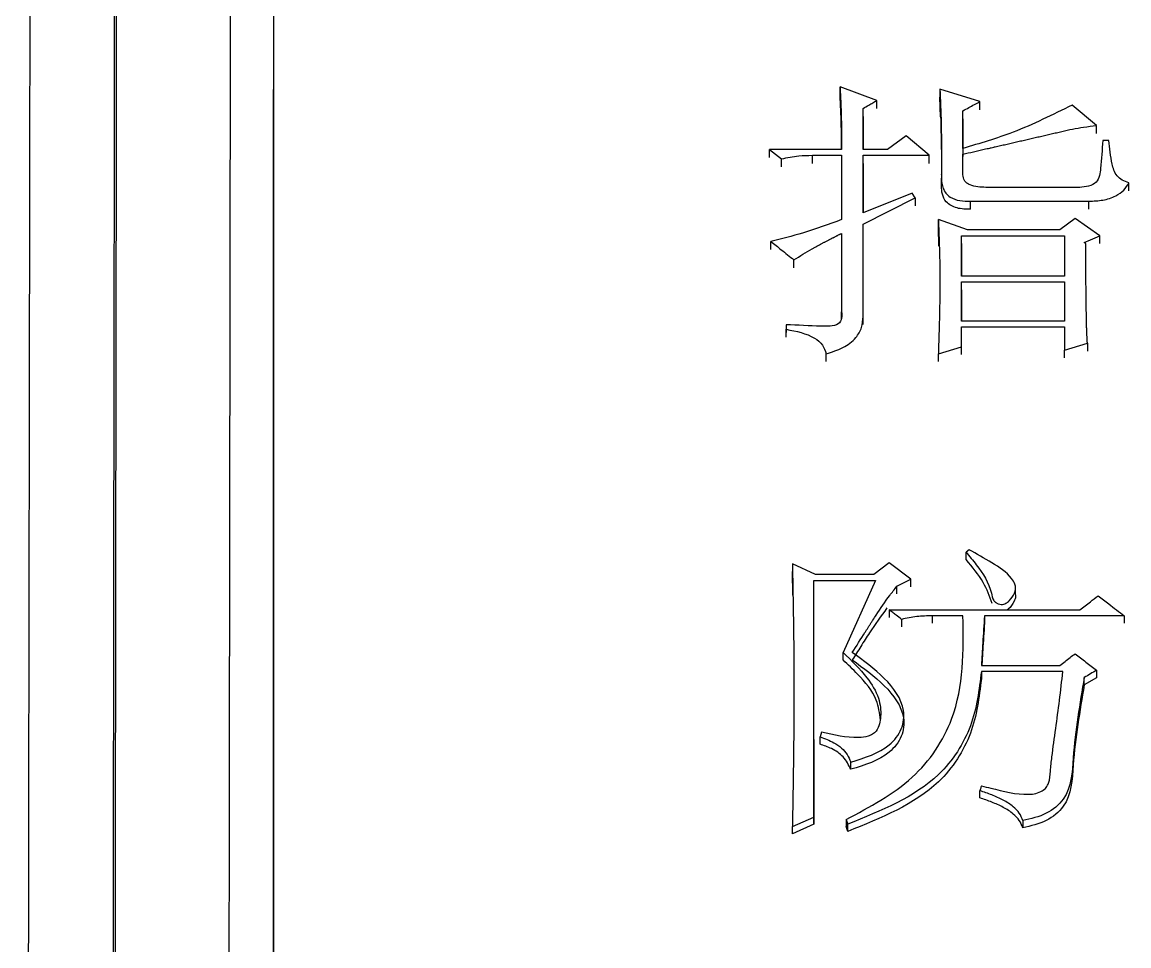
# Model space of a CAD drawing. Header units: millimetres. Extents: x 2251 to 4395, y 932 to 2449.
# Drawn here: x 2732.99 to 2740.78, y 2251.66 to 2258.17 of the extents above; entities that cross this region are included whole.
import ezdxf

# ---------------------------------------------------------------- set-up
doc = ezdxf.new("R2010")
doc.units = ezdxf.units.MM

msp = doc.modelspace()

# ---------------------------------------------------------------- linework, layer by layer
at = {"color": 7, "linetype": 'Continuous', "lineweight": 25}
for p, q in [((2734.7548, 2256.6591), (2734.7548, 2257.6903)), ((2739.0041, 2257.6135), (2738.7445, 2257.7097)), ((2738.7445, 2257.6523), (2738.7445, 2257.7097)), ((2739.7289, 2257.6054), (2739.4477, 2257.6937)), ((2739.4477, 2257.6937), (2739.4477, 2257.6365)), ((2739.4526, 2257.4989), (2739.4477, 2257.6363)), ((2738.9068, 2257.2677), (2738.9068, 2257.5573)), ((2738.9068, 2257.5003), (2738.9068, 2257.5573)), ((2739.0041, 2257.5564), (2739.0041, 2257.6135)), ((2739.7289, 2257.5484), (2739.7289, 2257.6054)), ((2740.551, 2257.4367), (2740.378, 2257.5813)), ((2738.9068, 2257.5), (2738.9068, 2257.2677)), ((2739.6099, 2257.2758), (2739.6099, 2257.5412)), ((2739.6099, 2257.4843), (2739.6099, 2257.5412)), ((2739.6099, 2257.484), (2739.6099, 2257.219)), ((2740.551, 2257.3799), (2740.551, 2257.4367)), ((2739.2097, 2257.3643), (2739.0799, 2257.2677)), ((2739.3719, 2257.2274), (2739.2097, 2257.3643)), ((2740.6376, 2257.3321), (2740.5943, 2257.3321)), ((2738.2469, 2257.2677), (2738.3335, 2257.2032)), ((2738.7553, 2257.2677), (2738.2469, 2257.2677)), ((2738.2469, 2257.2111), (2738.2469, 2257.2677)), ((2739.0799, 2257.2677), (2738.9068, 2257.2677)), ((2738.3335, 2257.1467), (2738.3335, 2257.2032)), ((2738.5498, 2257.2274), (2738.7553, 2257.2274)), ((2738.5498, 2257.1708), (2738.5498, 2257.2274)), ((2738.7553, 2257.2274), (2738.7554, 2256.775)), ((2738.9068, 2257.2274), (2739.3719, 2257.2274)), ((2738.9068, 2256.8235), (2738.9068, 2257.2274)), ((2738.9068, 2257.1708), (2738.9068, 2257.2274)), ((2738.9068, 2257.1706), (2738.9068, 2256.8235)), ((2739.3719, 2257.1708), (2739.3719, 2257.2274)), ((2739.6099, 2257.0903), (2739.6099, 2257.2355)), ((2739.6099, 2257.1789), (2739.6099, 2257.2355)), ((2739.4585, 2257.0095), (2739.4585, 2257.0661)), ((2740.7782, 2256.9775), (2740.7782, 2257.0338)), ((2739.2529, 2256.9611), (2738.9068, 2256.8235)), ((2739.2746, 2256.9287), (2739.2529, 2256.9611)), ((2740.4319, 2257.0015), (2739.7722, 2257.0015)), ((2738.9068, 2256.7426), (2739.2746, 2256.9287)), ((2739.2746, 2256.9287), (2739.2746, 2256.8725)), ((2739.664, 2256.9045), (2740.4969, 2256.9045)), ((2739.664, 2256.8481), (2739.664, 2256.9045)), ((2740.4969, 2256.8483), (2740.4969, 2256.9045)), ((2740.3996, 2256.7831), (2740.2914, 2256.702)), ((2740.5727, 2256.6615), (2740.3996, 2256.7831)), ((2738.9068, 2256.0922), (2738.9068, 2256.7426)), ((2738.9068, 2256.6866), (2738.9068, 2256.7426)), ((2739.6424, 2256.702), (2739.4368, 2256.775)), ((2739.4368, 2256.719), (2739.4368, 2256.775)), ((2739.4407, 2256.5869), (2739.4368, 2256.7188)), ((2740.2914, 2256.702), (2739.6424, 2256.702)), ((2738.2577, 2256.565), (2738.2577, 2256.621)), ((2738.7554, 2256.6777), (2738.7554, 2256.1248)), ((2739.5991, 2256.6615), (2740.3239, 2256.6615)), ((2739.5991, 2256.3773), (2739.5991, 2256.6615)), ((2739.5991, 2256.6056), (2739.5991, 2256.6615)), ((2740.3239, 2256.6615), (2740.3239, 2256.3773)), ((2740.5727, 2256.6056), (2740.5727, 2256.6615)), ((2739.5991, 2256.6055), (2739.5991, 2256.3773)), ((2740.4753, 2256.6047), (2740.4645, 2256.6128)), ((2738.42, 2256.4354), (2738.42, 2256.4911)), ((2740.3239, 2256.3773), (2739.5991, 2256.3773)), ((2739.5991, 2256.3366), (2740.3239, 2256.3366)), ((2739.5991, 2256.0595), (2739.5991, 2256.3366)), ((2739.5991, 2256.2811), (2739.5991, 2256.3366)), ((2740.3239, 2256.3366), (2740.3239, 2256.0595)), ((2739.5991, 2256.281), (2739.5991, 2256.0595)), ((2738.7554, 2256.0695), (2738.7554, 2256.1248)), ((2738.9068, 2256.037), (2738.9068, 2256.0922)), ((2738.3659, 2256.035), (2738.3659, 2256.0024)), ((2738.3659, 2255.9473), (2738.3659, 2256.0024)), ((2738.3659, 2255.9991), (2738.3659, 2255.9799)), ((2740.3239, 2256.0595), (2739.5991, 2256.0595)), ((2739.5991, 2256.0187), (2740.3239, 2256.0187)), ((2739.5991, 2255.8799), (2739.5991, 2256.0187)), ((2739.5991, 2255.9636), (2739.5991, 2256.0187)), ((2740.3239, 2256.0187), (2740.3239, 2255.8553)), ((2739.4368, 2255.8308), (2739.5991, 2255.8799)), ((2739.5991, 2255.8249), (2739.5991, 2255.8799)), ((2740.3239, 2255.8553), (2740.4861, 2255.9044)), ((2740.3239, 2255.8004), (2740.3239, 2255.8553)), ((2740.4861, 2255.9044), (2740.4861, 2255.8494)), ((2738.6472, 2255.7759), (2738.6472, 2255.8308)), ((2739.4368, 2255.7759), (2739.4368, 2255.8308)), ((2739.6533, 2254.4505), (2739.6316, 2254.4339)), ((2739.6316, 2254.3808), (2739.6316, 2254.4339)), ((2738.5715, 2254.2762), (2738.4092, 2254.3509)), ((2738.4092, 2254.3509), (2738.4092, 2254.2979)), ((2738.4116, 2254.1315), (2738.4092, 2254.2979)), ((2739.0907, 2254.3592), (2738.9825, 2254.2762)), ((2739.2422, 2254.243), (2739.0907, 2254.3592)), ((2738.5607, 2254.2346), (2738.9934, 2254.2346)), ((2738.5607, 2252.5682), (2738.5607, 2254.2346)), ((2738.5607, 2254.1818), (2738.5607, 2254.2346)), ((2738.9825, 2254.2762), (2738.5715, 2254.2762)), ((2738.9934, 2254.2346), (2738.7662, 2253.7265)), ((2739.1448, 2254.1931), (2739.2422, 2254.243)), ((2739.2422, 2254.1901), (2739.2422, 2254.243)), ((2739.1448, 2254.1403), (2739.1448, 2254.1931)), ((2739.9793, 2254.1842), (2739.9793, 2254.1935)), ((2739.9793, 2254.1404), (2739.9793, 2254.1716)), ((2739.0907, 2254.0267), (2740.4321, 2254.0267)), ((2739.0907, 2254.0267), (2739.0907, 2253.9741)), ((2739.6099, 2253.9851), (2739.3936, 2253.9851)), ((2739.3936, 2253.9851), (2739.3936, 2253.9325)), ((2740.7458, 2253.9851), (2739.7614, 2253.9851)), ((2739.7614, 2253.9851), (2739.7614, 2253.9325)), ((2740.7458, 2253.9851), (2740.7458, 2253.9325)), ((2739.1773, 2253.9601), (2739.1773, 2253.9076)), ((2738.7662, 2253.6743), (2738.7662, 2253.7265)), ((2740.313, 2253.5929), (2739.7397, 2253.5929)), ((2739.7397, 2253.5929), (2739.7397, 2253.5408)), ((2739.7398, 2253.6347), (2740.2914, 2253.6347)), ((2740.5511, 2253.6012), (2740.5511, 2253.5492)), ((2740.4645, 2253.4991), (2740.4645, 2253.5511)), ((2740.5511, 2253.5492), (2740.4645, 2253.4991)), ((2739.1936, 2253.2296), (2739.1936, 2253.2813)), ((2738.5607, 2253.114), (2738.5607, 2252.5174)), ((2738.6148, 2253.1657), (2738.6039, 2253.1321)), ((2738.6039, 2253.0806), (2738.6039, 2253.1321)), ((2738.8203, 2252.9044), (2738.8203, 2252.9557)), ((2739.7289, 2252.7027), (2739.7289, 2252.7537)), ((2738.4092, 2252.5007), (2738.5607, 2252.5682)), ((2738.5607, 2252.5174), (2738.5607, 2252.5682)), ((2738.5607, 2252.5174), (2738.4092, 2252.45)), ((2738.4092, 2252.45), (2738.4092, 2252.5007)), ((2738.7878, 2252.5513), (2738.7987, 2252.5175)), ((2738.7987, 2252.4669), (2738.7878, 2252.5006)), ((2738.7987, 2252.4669), (2738.7987, 2252.5175)), ((2740.0318, 2252.5429), (2740.0318, 2252.4922))]:
    msp.add_line(p, q, dxfattribs=at)
at = {"color": 7, "linetype": 'Continuous', "lineweight": 25, "flags": 128}
for points in [[(2740.4645, 2256.6128), (2740.5084, 2256.6326), (2740.5405, 2256.6471), (2740.5727, 2256.6615)], [(2738.7878, 2252.5513), (2738.7878, 2252.5307), (2738.7878, 2252.5156), (2738.7878, 2252.5006)]]:
    msp.add_lwpolyline(points, dxfattribs=at)
at = {"color": 7, "linetype": 'Continuous', "lineweight": 25}
for points, knots in [([(2734.7543, 2289.4406), (2734.7543, 2289.3366), (2734.7544, 2288.8158), (2734.7544, 2287.4489), (2734.7545, 2285.289), (2734.7546, 2282.6706), (2734.7546, 2280.2081), (2734.7546, 2276.7002), (2734.7547, 2273.5573), (2734.7547, 2269.2422), (2734.7547, 2264.5551), (2734.7548, 2259.4229), (2734.7548, 2253.9994), (2734.7549, 2249.4407), (2734.7549, 2243.5182), (2734.755, 2238.6124), (2734.7551, 2231.9335), (2734.7552, 2227.6407), (2734.7552, 2224.6396)], [0, 0, 0, 0, 0.020124, 0.100733, 0.181328, 0.221587, 0.302184, 0.342442, 0.423039, 0.463298, 0.543894, 0.624491, 0.664749, 0.745346, 0.785604, 0.8662, 0.906458, 1, 1, 1, 1]), ([(2733.0857, 2288.4926), (2733.0858, 2288.5209), (2733.0861, 2288.6093), (2733.0848, 2287.623), (2733.0818, 2285.6101), (2733.0772, 2282.5474), (2733.072, 2279.1591), (2733.0669, 2275.8218), (2733.0622, 2272.7521), (2733.0567, 2269.1087), (2733.0501, 2264.838), (2733.0429, 2260.1922), (2733.0352, 2255.2454), (2733.027, 2250.0751), (2733.018, 2244.3908), (2733.0081, 2238.1937), (2732.9974, 2231.5099), (2732.9899, 2226.8192), (2732.986, 2224.4251)], [0, 0, 0, 0, 0.039342, 0.122943, 0.206183, 0.289063, 0.371582, 0.416612, 0.465601, 0.518547, 0.575452, 0.636313, 0.690059, 0.746552, 0.805793, 0.867782, 0.932518, 1, 1, 1, 1]), ([(2733.591, 2224.2896), (2733.5956, 2227.5888), (2733.6047, 2234.1873), (2733.6176, 2243.6174), (2733.6296, 2252.498), (2733.6406, 2260.6557), (2733.6503, 2267.956), (2733.6586, 2274.2738), (2733.6653, 2279.4959), (2733.6704, 2283.5524), (2733.6736, 2286.3004), (2733.675, 2287.7465), (2733.6747, 2287.7232), (2733.6745, 2287.7145)], [0, 0, 0, 0, 0.094309, 0.188619, 0.282928, 0.377238, 0.471547, 0.565857, 0.660166, 0.754475, 0.848785, 0.943094, 1, 1, 1, 1]), ([(2733.605, 2224.2409), (2733.6083, 2226.6265), (2733.6148, 2231.3332), (2733.624, 2238.0824), (2733.6327, 2244.425), (2733.6407, 2250.3201), (2733.648, 2255.7507), (2733.6557, 2261.4837), (2733.6634, 2267.2524), (2733.6706, 2272.7327), (2733.6764, 2277.1997), (2733.6809, 2280.7229), (2733.6842, 2283.3849), (2733.6864, 2285.2878), (2733.6877, 2286.5065), (2733.6883, 2287.2235), (2733.6881, 2287.2544), (2733.688, 2287.2691)], [0, 0, 0, 0, 0.06854, 0.13522, 0.200041, 0.263001, 0.324101, 0.38334, 0.468684, 0.549845, 0.626823, 0.699617, 0.768227, 0.832652, 0.892892, 0.948946, 1, 1, 1, 1]), ([(2734.4861, 2286.5153), (2734.4862, 2286.5273), (2734.4865, 2286.6396), (2734.4863, 2286.2869), (2734.4858, 2285.717), (2734.4852, 2285.1703), (2734.4845, 2284.4961), (2734.4835, 2283.688), (2734.4824, 2282.7481), (2734.4811, 2281.6765), (2734.479, 2279.967), (2734.4757, 2277.2808), (2734.4705, 2273.131), (2734.4638, 2267.9147), (2734.4564, 2262.3078), (2734.4488, 2256.6306), (2734.4414, 2251.1635), (2734.4332, 2245.1506), (2734.4242, 2238.603), (2734.4144, 2231.5602), (2734.4076, 2226.6178), (2734.4041, 2224.1038)], [0, 0, 0, 0, 0.008365, 0.077995, 0.107986, 0.138061, 0.168221, 0.198465, 0.228793, 0.259205, 0.289702, 0.358895, 0.433683, 0.514064, 0.600037, 0.66048, 0.723411, 0.788828, 0.856732, 0.927123, 1, 1, 1, 1]), ([(2738.7445, 2257.7097), (2738.7446, 2257.7073), (2738.7449, 2257.7025), (2738.7453, 2257.6952), (2738.7456, 2257.688), (2738.746, 2257.6808), (2738.7464, 2257.6735), (2738.7467, 2257.6663), (2738.7471, 2257.6591), (2738.7474, 2257.6518), (2738.7478, 2257.6446), (2738.7481, 2257.6374), (2738.7485, 2257.6301), (2738.7488, 2257.6229), (2738.7491, 2257.6156), (2738.7494, 2257.6084), (2738.7498, 2257.6012), (2738.7501, 2257.5939), (2738.7504, 2257.5867), (2738.7506, 2257.5794), (2738.7509, 2257.5722), (2738.7512, 2257.5661), (2738.7514, 2257.5601), (2738.7516, 2257.5541), (2738.7518, 2257.5468), (2738.7521, 2257.5396), (2738.7523, 2257.5323), (2738.7525, 2257.5251), (2738.7527, 2257.5178), (2738.7529, 2257.5106), (2738.7531, 2257.5033), (2738.7532, 2257.4973), (2738.7534, 2257.4912), (2738.7535, 2257.4852), (2738.7536, 2257.4779), (2738.7538, 2257.4707), (2738.7539, 2257.4634), (2738.754, 2257.4562), (2738.7541, 2257.4489), (2738.7543, 2257.4416), (2738.7544, 2257.4344), (2738.7544, 2257.4271), (2738.7545, 2257.4211), (2738.7546, 2257.415), (2738.7547, 2257.409), (2738.7547, 2257.4017), (2738.7548, 2257.3944), (2738.7549, 2257.3872), (2738.7549, 2257.3799), (2738.755, 2257.3726), (2738.755, 2257.3654), (2738.755, 2257.3581), (2738.7551, 2257.3521), (2738.7551, 2257.346), (2738.7551, 2257.34), (2738.7552, 2257.3327), (2738.7552, 2257.3254), (2738.7552, 2257.3181), (2738.7552, 2257.3109), (2738.7553, 2257.3036), (2738.7553, 2257.2963), (2738.7553, 2257.2891), (2738.7553, 2257.283), (2738.7553, 2257.2759), (2738.7553, 2257.2712), (2738.7553, 2257.2677)], [0, 0, 0, 0, 0.01641, 0.03282, 0.04923, 0.06564, 0.08205, 0.098461, 0.114871, 0.131281, 0.147691, 0.164101, 0.180511, 0.196921, 0.213331, 0.229741, 0.246151, 0.262561, 0.278972, 0.295382, 0.311792, 0.328202, 0.336407, 0.352817, 0.369227, 0.385637, 0.402047, 0.418457, 0.434867, 0.451278, 0.467688, 0.484098, 0.492303, 0.508713, 0.525123, 0.541533, 0.557943, 0.574353, 0.590763, 0.607173, 0.623583, 0.639994, 0.656404, 0.664609, 0.681019, 0.697429, 0.713839, 0.730249, 0.746659, 0.763069, 0.779479, 0.795889, 0.8123, 0.820505, 0.836915, 0.853325, 0.869735, 0.886145, 0.902555, 0.918965, 0.935375, 0.951785, 0.968195, 0.9764, 1, 1, 1, 1]), ([(2738.7551, 2257.2677), (2738.7551, 2257.2875), (2738.755, 2257.3461), (2738.7531, 2257.4745), (2738.7479, 2257.5827), (2738.7445, 2257.6523)], [0, 0, 0, 0, 0.154244, 0.455917, 1, 1, 1, 1]), ([(2739.4477, 2257.6937), (2739.4479, 2257.6875), (2739.4483, 2257.6782), (2739.4489, 2257.6658), (2739.4493, 2257.6565), (2739.4497, 2257.6472), (2739.4501, 2257.638), (2739.4505, 2257.6287), (2739.451, 2257.6163), (2739.4516, 2257.6008), (2739.4524, 2257.5822), (2739.4531, 2257.5636), (2739.4545, 2257.5264), (2739.4557, 2257.4892), (2739.4566, 2257.4519), (2739.457, 2257.4333), (2739.4573, 2257.4147), (2739.4577, 2257.396), (2739.4579, 2257.3774), (2739.4583, 2257.3525), (2739.4585, 2257.3277), (2739.4587, 2257.3028), (2739.4588, 2257.2841), (2739.4588, 2257.2655), (2739.4589, 2257.2468), (2739.4589, 2257.2312), (2739.4589, 2257.2188), (2739.4589, 2257.2094), (2739.4589, 2257.2001), (2739.4589, 2257.1908), (2739.4589, 2257.1814), (2739.4589, 2257.1721), (2739.4588, 2257.1627), (2739.4588, 2257.1534), (2739.4588, 2257.1409), (2739.4587, 2257.1285), (2739.4587, 2257.116), (2739.4586, 2257.1067), (2739.4586, 2257.0989), (2739.4586, 2257.0926), (2739.4586, 2257.088), (2739.4585, 2257.0833), (2739.4585, 2257.0786), (2739.4585, 2257.0729), (2739.4585, 2257.0687), (2739.4585, 2257.0661)], [0, 0, 0, 0, 0.0297, 0.04455, 0.0594, 0.07425, 0.0891, 0.10395, 0.1188, 0.1485, 0.1782, 0.2079, 0.237599, 0.3564, 0.3861, 0.4158, 0.4455, 0.4752, 0.5049, 0.5346, 0.594, 0.6237, 0.6534, 0.6831, 0.7128, 0.742499, 0.757349, 0.772199, 0.787049, 0.801899, 0.816749, 0.831599, 0.846449, 0.861299, 0.876149, 0.905849, 0.920699, 0.935549, 0.950399, 0.957824, 0.965249, 0.972674, 0.980099, 0.987524, 1, 1, 1, 1]), ([(2738.9068, 2257.5573), (2738.9204, 2257.5651), (2738.9435, 2257.5784), (2738.9759, 2257.5972), (2738.9947, 2257.608), (2739.0041, 2257.6135)], [0, 0, 0, 0, 0.419954, 0.709976, 1, 1, 1, 1]), ([(2739.6099, 2257.5412), (2739.6238, 2257.5487), (2739.6506, 2257.5632), (2739.6903, 2257.5846), (2739.716, 2257.5985), (2739.7289, 2257.6054)], [0, 0, 0, 0, 0.350984, 0.675491, 1, 1, 1, 1]), ([(2740.378, 2257.5813), (2740.2421, 2257.5132), (2739.998, 2257.3909), (2739.7291, 2257.3112), (2739.6099, 2257.2758)], [0, 0, 0, 0, 0.5565668, 1, 1, 1, 1]), ([(2739.4531, 2257.4992), (2739.4531, 2257.4954), (2739.4536, 2257.4644), (2739.4581, 2257.2971), (2739.4584, 2257.1777), (2739.4585, 2257.116), (2739.4585, 2257.0938), (2739.4585, 2257.0899), (2739.4585, 2257.0909), (2739.4585, 2257.0913)], [0, 0, 0, 0, 0.068293, 0.542837, 0.809759, 0.931747, 0.959329, 0.986395, 1, 1, 1, 1]), ([(2739.6099, 2257.2355), (2739.6601, 2257.247), (2739.7166, 2257.2599), (2739.7794, 2257.2743), (2739.7951, 2257.2779), (2739.8108, 2257.2815), (2739.8233, 2257.2844), (2739.839, 2257.288), (2739.861, 2257.293), (2739.8924, 2257.3002), (2739.9238, 2257.3074), (2739.9552, 2257.3146), (2739.9803, 2257.3204), (2740.0116, 2257.3276), (2740.0368, 2257.3334), (2740.0807, 2257.3434), (2740.1183, 2257.3521), (2740.1623, 2257.3622), (2740.1874, 2257.368), (2740.2187, 2257.3752), (2740.2438, 2257.381), (2740.2752, 2257.3882), (2740.3442, 2257.4042), (2740.4374, 2257.425), (2740.5201, 2257.4335), (2740.551, 2257.4367)], [0, 0, 0, 0, 0.1607092, 0.1807979, 0.2008865, 0.2109308, 0.2310195, 0.2410638, 0.2611525, 0.3013298, 0.3415071, 0.3615958, 0.4017731, 0.4218617, 0.462039, 0.4821277, 0.5624823, 0.582571, 0.6227483, 0.6428369, 0.6830142, 0.7031029, 0.7432802, 0.9040946, 1, 1, 1, 1]), ([(2740.5943, 2257.3321), (2740.59, 2257.2663), (2740.5846, 2257.1834), (2740.573, 2257.085), (2740.5537, 2257.0332), (2740.4942, 2257.0076), (2740.4529, 2257.0035), (2740.4319, 2257.0015)], [0, 0, 0, 0, 0.489877, 0.617073, 0.743751, 0.869803, 1, 1, 1, 1]), ([(2740.7782, 2257.0338), (2740.7619, 2257.0395), (2740.7298, 2257.0508), (2740.679, 2257.0933), (2740.6516, 2257.1933), (2740.6431, 2257.2771), (2740.6376, 2257.3321)], [0, 0, 0, 0, 0.1278182, 0.252018, 0.5084072, 1, 1, 1, 1]), ([(2738.3335, 2257.2032), (2738.3732, 2257.2112), (2738.4444, 2257.2256), (2738.5175, 2257.2268), (2738.5498, 2257.2274)], [0, 0, 0, 0, 0.558835, 1, 1, 1, 1]), ([(2739.7722, 2257.0015), (2739.7331, 2257.0028), (2739.6841, 2257.0045), (2739.6366, 2257.0311), (2739.6141, 2257.0547), (2739.6116, 2257.0764), (2739.6099, 2257.0903)], [0, 0, 0, 0, 0.51629, 0.647429, 0.774862, 1, 1, 1, 1]), ([(2739.4585, 2257.0661), (2739.4599, 2257.0418), (2739.4629, 2256.9929), (2739.511, 2256.9301), (2739.5885, 2256.9048), (2739.6386, 2256.9046), (2739.664, 2256.9045)], [0, 0, 0, 0, 0.26803, 0.540931, 0.767912, 1, 1, 1, 1]), ([(2739.664, 2256.8481), (2739.6314, 2256.8482), (2739.5678, 2256.8485), (2739.4906, 2256.8915), (2739.4617, 2256.9525), (2739.4596, 2256.9906), (2739.4585, 2257.0095)], [0, 0, 0, 0, 0.294945, 0.576546, 0.789412, 1, 1, 1, 1]), ([(2740.4969, 2256.9045), (2740.53, 2256.9057), (2740.5956, 2256.9082), (2740.682, 2256.9349), (2740.7452, 2256.9797), (2740.7673, 2257.016), (2740.7782, 2257.0338)], [0, 0, 0, 0, 0.288794, 0.57293, 0.789593, 1, 1, 1, 1]), ([(2734.7552, 2225.5593), (2734.7552, 2225.8661), (2734.7552, 2228.765), (2734.7551, 2234.1909), (2734.755, 2240.4085), (2734.7549, 2246.4436), (2734.7549, 2251.0736), (2734.7548, 2254.8845), (2734.7548, 2256.3278), (2734.7548, 2256.7247)], [0, 0, 0, 0, 0.027476, 0.259697, 0.491874, 0.607849, 0.840033, 0.956008, 1, 1, 1, 1]), ([(2738.7554, 2256.7749), (2738.6648, 2256.7415), (2738.5027, 2256.6816), (2738.3327, 2256.6395), (2738.2578, 2256.621)], [0, 0, 0, 0, 0.558886, 1, 1, 1, 1]), ([(2739.4368, 2256.775), (2739.4371, 2256.7687), (2739.4375, 2256.7593), (2739.438, 2256.7468), (2739.4383, 2256.7374), (2739.4387, 2256.728), (2739.4391, 2256.7186), (2739.4394, 2256.7092), (2739.4398, 2256.6997), (2739.4401, 2256.6903), (2739.4405, 2256.6809), (2739.4408, 2256.6715), (2739.4412, 2256.6621), (2739.4415, 2256.6527), (2739.4419, 2256.6433), (2739.4422, 2256.6339), (2739.4425, 2256.6245), (2739.4428, 2256.6151), (2739.4432, 2256.6025), (2739.4437, 2256.5868), (2739.4443, 2256.568), (2739.4448, 2256.5491), (2739.4453, 2256.5303), (2739.4458, 2256.5114), (2739.4462, 2256.4926), (2739.4466, 2256.4737), (2739.4472, 2256.436), (2739.4476, 2256.3982), (2739.4477, 2256.3604), (2739.4477, 2256.3416), (2739.4477, 2256.3164), (2739.4475, 2256.2849), (2739.4472, 2256.247), (2739.4467, 2256.2092), (2739.4461, 2256.1714), (2739.4455, 2256.1398), (2739.4449, 2256.1083), (2739.4442, 2256.083), (2739.4436, 2256.0578), (2739.4431, 2256.0388), (2739.4426, 2256.0199), (2739.4421, 2256.0041), (2739.4418, 2255.9915), (2739.4415, 2255.982), (2739.4412, 2255.9725), (2739.441, 2255.963), (2739.4407, 2255.9535), (2739.4404, 2255.9441), (2739.4401, 2255.9346), (2739.4398, 2255.9251), (2739.4395, 2255.9156), (2739.4392, 2255.9061), (2739.4389, 2255.8966), (2739.4387, 2255.8887), (2739.4385, 2255.8824), (2739.4383, 2255.8777), (2739.4382, 2255.8729), (2739.438, 2255.8682), (2739.4379, 2255.8634), (2739.4377, 2255.8587), (2739.4376, 2255.8539), (2739.4374, 2255.8492), (2739.4373, 2255.8444), (2739.4371, 2255.8383), (2739.4369, 2255.8338), (2739.4368, 2255.8308)], [0, 0, 0, 0, 0.020012, 0.030018, 0.040024, 0.050031, 0.060037, 0.070043, 0.080049, 0.090055, 0.100061, 0.110067, 0.120073, 0.130079, 0.140086, 0.150092, 0.160098, 0.170104, 0.18011, 0.200122, 0.220134, 0.240147, 0.260159, 0.280171, 0.300183, 0.320196, 0.340208, 0.420258, 0.44027, 0.460282, 0.480294, 0.520319, 0.560343, 0.600368, 0.640392, 0.680417, 0.700429, 0.740454, 0.760466, 0.780478, 0.80049, 0.820502, 0.830509, 0.840515, 0.850521, 0.860527, 0.870533, 0.880539, 0.890545, 0.900551, 0.910557, 0.920564, 0.93057, 0.940576, 0.945579, 0.950582, 0.955585, 0.960588, 0.965591, 0.970594, 0.975597, 0.9806, 0.985603, 0.990606, 1, 1, 1, 1]), ([(2738.2578, 2256.621), (2738.282, 2256.6016), (2738.3211, 2256.5703), (2738.3752, 2256.5269), (2738.4051, 2256.503), (2738.42, 2256.4911)], [0, 0, 0, 0, 0.447792, 0.723896, 1, 1, 1, 1]), ([(2738.42, 2256.4911), (2738.4622, 2256.5183), (2738.5069, 2256.5472), (2738.5571, 2256.5745), (2738.5682, 2256.5806), (2738.5794, 2256.5866), (2738.5906, 2256.5926), (2738.6018, 2256.5985), (2738.613, 2256.6045), (2738.6242, 2256.6104), (2738.6327, 2256.6148), (2738.6439, 2256.6207), (2738.6552, 2256.6265), (2738.6651, 2256.6316), (2738.6721, 2256.6352), (2738.6778, 2256.6381), (2738.6834, 2256.6411), (2738.6891, 2256.644), (2738.6948, 2256.6469), (2738.7004, 2256.6497), (2738.7047, 2256.6519), (2738.7103, 2256.6548), (2738.716, 2256.6577), (2738.7217, 2256.6606), (2738.7259, 2256.6628), (2738.7316, 2256.6656), (2738.7373, 2256.6685), (2738.7429, 2256.6714), (2738.7485, 2256.6742), (2738.7526, 2256.6763), (2738.7554, 2256.6777)], [0, 0, 0, 0, 0.396041, 0.420732, 0.445423, 0.494806, 0.519497, 0.544188, 0.59357, 0.618261, 0.642952, 0.667643, 0.717025, 0.741716, 0.754061, 0.778752, 0.791098, 0.803443, 0.828134, 0.84048, 0.852825, 0.865171, 0.889862, 0.902207, 0.914553, 0.926898, 0.951589, 0.963935, 0.97628, 1, 1, 1, 1]), ([(2740.4861, 2255.9044), (2740.486, 2255.9072), (2740.4856, 2255.9129), (2740.4851, 2255.9215), (2740.4845, 2255.9329), (2740.4839, 2255.9443), (2740.4833, 2255.9557), (2740.4829, 2255.9643), (2740.4823, 2255.9757), (2740.4819, 2255.9871), (2740.4812, 2256.0071), (2740.4803, 2256.0442), (2740.4786, 2256.1241), (2740.477, 2256.2153), (2740.4765, 2256.295), (2740.4762, 2256.3348), (2740.4761, 2256.3576), (2740.476, 2256.3746), (2740.4759, 2256.3888), (2740.4758, 2256.4031), (2740.4758, 2256.4144), (2740.4757, 2256.4258), (2740.4757, 2256.4372), (2740.4757, 2256.4485), (2740.4756, 2256.4599), (2740.4756, 2256.4684), (2740.4756, 2256.4798), (2740.4755, 2256.4911), (2740.4755, 2256.5025), (2740.4755, 2256.5139), (2740.4754, 2256.5252), (2740.4754, 2256.5366), (2740.4754, 2256.5451), (2740.4754, 2256.5522), (2740.4754, 2256.5593), (2740.4754, 2256.565), (2740.4754, 2256.5706), (2740.4754, 2256.5749), (2740.4753, 2256.5806), (2740.4753, 2256.5862), (2740.4753, 2256.5919), (2740.4753, 2256.5976), (2740.4753, 2256.6019), (2740.4753, 2256.6047)], [0, 0, 0, 0, 0.012194, 0.024389, 0.036583, 0.060972, 0.073167, 0.085361, 0.097556, 0.121945, 0.134139, 0.182918, 0.280473, 0.475585, 0.573141, 0.621919, 0.646308, 0.670697, 0.695086, 0.70728, 0.731669, 0.743863, 0.756058, 0.780447, 0.792641, 0.804836, 0.81703, 0.841419, 0.853613, 0.865808, 0.890197, 0.902391, 0.914586, 0.92678, 0.932877, 0.945072, 0.951169, 0.957266, 0.963363, 0.975558, 0.981655, 0.987752, 1, 1, 1, 1]), ([(2738.7555, 2256.1248), (2738.7571, 2256.1102), (2738.7604, 2256.0807), (2738.736, 2256.033), (2738.672, 2256.0228), (2738.5512, 2256.0257), (2738.4478, 2256.0309), (2738.3659, 2256.035)], [0, 0, 0, 0, 0.111377, 0.22453, 0.350906, 0.486016, 1, 1, 1, 1]), ([(2738.6472, 2255.8308), (2738.6877, 2255.8429), (2738.7673, 2255.8668), (2738.8557, 2255.9337), (2738.9013, 2256.0139), (2738.905, 2256.0662), (2738.9068, 2256.0922)], [0, 0, 0, 0, 0.291847, 0.573788, 0.788346, 1, 1, 1, 1]), ([(2738.3659, 2256.0024), (2738.4363, 2255.9886), (2738.5333, 2255.9695), (2738.6266, 2255.8953), (2738.6404, 2255.852), (2738.6472, 2255.8308)], [0, 0, 0, 0, 0.573358, 0.790473, 1, 1, 1, 1]), ([(2739.6316, 2254.4339), (2739.6562, 2254.4045), (2739.7304, 2254.316), (2739.8035, 2254.2019), (2739.8179, 2254.1024), (2739.8401, 2254.0777), (2739.8587, 2254.068), (2739.8787, 2254.064), (2739.8977, 2254.0659), (2739.9174, 2254.0745), (2739.9452, 2254.1), (2739.9704, 2254.1347), (2739.9834, 2254.1764), (2739.9761, 2254.2132), (2739.9319, 2254.284), (2739.8121, 2254.3601), (2739.7067, 2254.4201), (2739.6533, 2254.4505)], [0, 0, 0, 0, 0.109651, 0.330682, 0.3864, 0.404634, 0.422868, 0.441529, 0.456387, 0.471247, 0.497612, 0.560433, 0.593185, 0.625961, 0.670922, 0.833212, 1, 1, 1, 1]), ([(2739.815, 2254.0726), (2739.7971, 2254.1225), (2739.7571, 2254.2341), (2739.6763, 2254.3285), (2739.6316, 2254.3807)], [0, 0, 0, 0, 0.446588, 1, 1, 1, 1]), ([(2738.4092, 2254.3509), (2738.4095, 2254.3352), (2738.41, 2254.3116), (2738.4106, 2254.2802), (2738.411, 2254.2566), (2738.4115, 2254.233), (2738.4119, 2254.2094), (2738.4123, 2254.1858), (2738.4128, 2254.1621), (2738.4132, 2254.1385), (2738.4138, 2254.107), (2738.4143, 2254.0755), (2738.4148, 2254.044), (2738.4152, 2254.0203), (2738.4157, 2253.9888), (2738.4162, 2253.9573), (2738.4167, 2253.9257), (2738.417, 2253.902), (2738.4173, 2253.8783), (2738.4178, 2253.8468), (2738.4181, 2253.8152), (2738.4185, 2253.7836), (2738.4187, 2253.7599), (2738.419, 2253.7362), (2738.4192, 2253.7045), (2738.4195, 2253.6729), (2738.4197, 2253.6413), (2738.4198, 2253.6215), (2738.4199, 2253.6056), (2738.42, 2253.5938), (2738.42, 2253.5819), (2738.4201, 2253.5661), (2738.4201, 2253.5502), (2738.4202, 2253.5344), (2738.4202, 2253.5225), (2738.4202, 2253.5106), (2738.4202, 2253.4987), (2738.4202, 2253.4869), (2738.4202, 2253.477), (2738.4202, 2253.469), (2738.4202, 2253.4631), (2738.4202, 2253.4552), (2738.4202, 2253.4472), (2738.4202, 2253.4393), (2738.4202, 2253.4314), (2738.4202, 2253.4215), (2738.4202, 2253.4096), (2738.4201, 2253.3937), (2738.4201, 2253.3779), (2738.42, 2253.362), (2738.42, 2253.3501), (2738.4199, 2253.3342), (2738.4198, 2253.3144), (2738.4197, 2253.2906), (2738.4195, 2253.2668), (2738.4194, 2253.243), (2738.4191, 2253.2112), (2738.4189, 2253.1794), (2738.4186, 2253.1476), (2738.4184, 2253.1238), (2738.4181, 2253.0999), (2738.4178, 2253.0681), (2738.4174, 2253.0363), (2738.417, 2253.0045), (2738.4167, 2252.9806), (2738.4164, 2252.9567), (2738.416, 2252.9249), (2738.4155, 2252.893), (2738.4151, 2252.8611), (2738.4147, 2252.8372), (2738.4142, 2252.8053), (2738.4137, 2252.7735), (2738.4132, 2252.7415), (2738.4128, 2252.7176), (2738.4125, 2252.6937), (2738.4119, 2252.6618), (2738.4114, 2252.6298), (2738.4109, 2252.5979), (2738.4105, 2252.5739), (2738.4099, 2252.5415), (2738.4095, 2252.5171), (2738.4092, 2252.5007)], [0, 0, 0, 0, 0.025705, 0.038557, 0.05141, 0.064262, 0.077115, 0.089967, 0.102819, 0.115672, 0.128524, 0.154229, 0.167082, 0.179934, 0.192786, 0.218491, 0.231344, 0.244196, 0.257049, 0.269901, 0.295606, 0.308458, 0.321311, 0.334163, 0.347016, 0.37272, 0.385573, 0.398425, 0.404851, 0.411278, 0.417704, 0.42413, 0.436983, 0.443409, 0.449835, 0.456261, 0.462687, 0.469114, 0.47554, 0.478753, 0.481966, 0.485179, 0.491605, 0.494818, 0.498032, 0.504458, 0.510884, 0.51731, 0.530163, 0.536589, 0.543015, 0.549441, 0.562294, 0.575146, 0.587999, 0.600851, 0.613703, 0.639408, 0.652261, 0.665113, 0.677966, 0.690818, 0.716523, 0.729375, 0.742228, 0.75508, 0.767933, 0.793637, 0.80649, 0.819342, 0.832195, 0.857899, 0.870752, 0.883604, 0.896457, 0.909309, 0.935014, 0.947866, 0.960719, 0.973571, 1, 1, 1, 1]), ([(2738.8311, 2253.7265), (2738.8607, 2253.7736), (2738.894, 2253.8266), (2738.9313, 2253.8853), (2738.9406, 2253.9), (2738.95, 2253.9146), (2738.9593, 2253.9292), (2738.9687, 2253.9439), (2738.9819, 2253.9643), (2739.0214, 2254.0257), (2739.0762, 2254.1058), (2739.1279, 2254.1716), (2739.1448, 2254.1931)], [0, 0, 0, 0, 0.297523, 0.334713, 0.371903, 0.390498, 0.427689, 0.464879, 0.483474, 0.557855, 0.855503, 1, 1, 1, 1]), ([(2739.9771, 2254.1401), (2739.9788, 2254.1336), (2739.9834, 2254.1156), (2739.9658, 2254.0774), (2739.9458, 2254.0445), (2739.9236, 2254.0287), (2739.9208, 2254.0267)], [0, 0, 0, 0, 0.152794, 0.423866, 0.927502, 1, 1, 1, 1]), ([(2740.4321, 2254.0267), (2740.4445, 2254.0363), (2740.4695, 2254.0555), (2740.5128, 2254.0888), (2740.5436, 2254.1125), (2740.5619, 2254.1266)], [0, 0, 0, 0, 0.288432, 0.576865, 1, 1, 1, 1]), ([(2740.5619, 2254.1266), (2740.5868, 2254.1074), (2740.63, 2254.0742), (2740.6913, 2254.027), (2740.7276, 2253.999), (2740.7458, 2253.9851)], [0, 0, 0, 0, 0.407194, 0.703597, 1, 1, 1, 1]), ([(2738.7878, 2252.5513), (2738.954, 2252.6394), (2739.279, 2252.8118), (2739.6205, 2253.3311), (2739.6139, 2253.7379), (2739.6099, 2253.9851)], [0, 0, 0, 0, 0.291092, 0.569283, 1, 1, 1, 1]), ([(2739.0749, 2254.0405), (2739.0329, 2253.9825), (2738.9687, 2253.8938), (2738.8913, 2253.7698), (2738.8512, 2253.7061), (2738.8311, 2253.6743)], [0, 0, 0, 0, 0.485895, 0.742945, 1, 1, 1, 1]), ([(2739.1773, 2253.9601), (2739.1648, 2253.9697), (2739.1441, 2253.9856), (2739.1153, 2254.0078), (2739.0989, 2254.0204), (2739.0907, 2254.0267)], [0, 0, 0, 0, 0.432643, 0.716321, 1, 1, 1, 1]), ([(2739.3936, 2253.9851), (2739.3573, 2253.9843), (2739.2841, 2253.9828), (2739.2131, 2253.9677), (2739.1773, 2253.9601)], [0, 0, 0, 0, 0.495714, 1, 1, 1, 1]), ([(2739.7614, 2253.9851), (2739.7575, 2253.9217), (2739.7519, 2253.8317), (2739.7447, 2253.7148), (2739.7414, 2253.6614), (2739.7398, 2253.6347)], [0, 0, 0, 0, 0.542952, 0.771476, 1, 1, 1, 1]), ([(2739.7614, 2253.9325), (2739.7575, 2253.8692), (2739.7513, 2253.77), (2739.7452, 2253.6706), (2739.743, 2253.6347)], [0, 0, 0, 0, 0.638679, 1, 1, 1, 1]), ([(2738.7662, 2253.7265), (2738.8254, 2253.6693), (2738.9257, 2253.5724), (2739.0221, 2253.4171), (2739.0354, 2253.3011), (2739.0246, 2253.2231), (2739.0066, 2253.1786), (2738.9751, 2253.1499), (2738.9326, 2253.1327), (2738.8093, 2253.1192), (2738.7011, 2253.145), (2738.6148, 2253.1657)], [0, 0, 0, 0, 0.236471, 0.400892, 0.534168, 0.588802, 0.643894, 0.675813, 0.707612, 0.766357, 1, 1, 1, 1]), ([(2739.0297, 2253.2512), (2739.0233, 2253.2988), (2739.0072, 2253.4185), (2738.8902, 2253.5553), (2738.8005, 2253.6414), (2738.7662, 2253.6743)], [0, 0, 0, 0, 0.289302, 0.728342, 1, 1, 1, 1]), ([(2738.8203, 2252.9557), (2738.9195, 2252.9858), (2739.0693, 2253.0313), (2739.187, 2253.1841), (2739.2071, 2253.363), (2739.0627, 2253.5587), (2738.9093, 2253.6698), (2738.8311, 2253.7265)], [0, 0, 0, 0, 0.250217, 0.37779, 0.502112, 0.745933, 1, 1, 1, 1]), ([(2738.8311, 2253.6743), (2738.9093, 2253.6177), (2739.0626, 2253.5067), (2739.2071, 2253.3113), (2739.187, 2253.1325), (2739.0692, 2252.9799), (2738.9195, 2252.9345), (2738.8203, 2252.9044)], [0, 0, 0, 0, 0.254102, 0.497856, 0.622112, 0.749663, 1, 1, 1, 1]), ([(2740.2914, 2253.6347), (2740.3039, 2253.6443), (2740.3282, 2253.663), (2740.3642, 2253.6909), (2740.3878, 2253.7091), (2740.3996, 2253.7182)], [0, 0, 0, 0, 0.346119, 0.673059, 1, 1, 1, 1]), ([(2740.3996, 2253.7182), (2740.4248, 2253.6987), (2740.4753, 2253.6597), (2740.5258, 2253.6207), (2740.5511, 2253.6012)], [0, 0, 0, 0, 0.499999, 1, 1, 1, 1]), ([(2739.7397, 2253.5929), (2739.7239, 2253.4639), (2739.6921, 2253.2044), (2739.4123, 2252.7652), (2739.0341, 2252.6126), (2738.7987, 2252.5175)], [0, 0, 0, 0, 0.271558, 0.546438, 1, 1, 1, 1]), ([(2739.7398, 2252.7875), (2739.7618, 2252.7823), (2739.8713, 2252.7566), (2739.9993, 2252.7198), (2740.1238, 2252.7325), (2740.1666, 2252.7498), (2740.1982, 2252.7757), (2740.2235, 2252.8228), (2740.2248, 2252.8971), (2740.2481, 2253.0911), (2740.2837, 2253.3249), (2740.3056, 2253.5252), (2740.313, 2253.5929)], [0, 0, 0, 0, 0.047616, 0.236668, 0.271199, 0.305853, 0.333079, 0.360338, 0.428756, 0.509882, 0.834445, 1, 1, 1, 1]), ([(2740.5511, 2253.6012), (2740.5366, 2253.5929), (2740.5078, 2253.5761), (2740.4789, 2253.5594), (2740.4645, 2253.5511)], [0, 0, 0, 0, 0.5, 1, 1, 1, 1]), ([(2739.7397, 2253.5408), (2739.7239, 2253.412), (2739.6921, 2253.1528), (2739.4122, 2252.7141), (2739.0341, 2252.5618), (2738.7987, 2252.4669)], [0, 0, 0, 0, 0.271428, 0.546253, 1, 1, 1, 1]), ([(2740.4645, 2253.5511), (2740.4328, 2253.3661), (2740.3847, 2253.0855), (2740.3742, 2252.7277), (2740.2001, 2252.5815), (2740.0889, 2252.556), (2740.0318, 2252.5429)], [0, 0, 0, 0, 0.492344, 0.747305, 0.87043, 1, 1, 1, 1]), ([(2740.4645, 2253.4991), (2740.4328, 2253.3144), (2740.3847, 2253.0341), (2740.3742, 2252.6767), (2740.2, 2252.5308), (2740.0888, 2252.5053), (2740.0318, 2252.4922)], [0, 0, 0, 0, 0.492228, 0.747139, 0.870314, 1, 1, 1, 1]), ([(2738.6039, 2253.1321), (2738.6377, 2253.1204), (2738.6929, 2253.1012), (2738.7561, 2253.0559), (2738.7977, 2253.0095), (2738.8128, 2252.9735), (2738.8203, 2252.9557)], [0, 0, 0, 0, 0.34974, 0.571287, 0.787704, 1, 1, 1, 1]), ([(2738.8203, 2252.9044), (2738.8051, 2252.9351), (2738.7759, 2252.9941), (2738.6918, 2253.051), (2738.6314, 2253.0714), (2738.6039, 2253.0806)], [0, 0, 0, 0, 0.370996, 0.713919, 1, 1, 1, 1]), ([(2739.7398, 2252.7875), (2739.7389, 2252.7846), (2739.7366, 2252.7776), (2739.733, 2252.7663), (2739.7303, 2252.7579), (2739.7289, 2252.7537)], [0, 0, 0, 0, 0.252887, 0.626447, 1, 1, 1, 1]), ([(2740.0318, 2252.5429), (2740.0247, 2252.5609), (2740.0104, 2252.5974), (2739.9609, 2252.6466), (2739.8946, 2252.6892), (2739.814, 2252.7253), (2739.7574, 2252.7442), (2739.7289, 2252.7537)], [0, 0, 0, 0, 0.1624123, 0.328967, 0.5495924, 0.7738532, 1, 1, 1, 1]), ([(2740.0318, 2252.4922), (2740.0247, 2252.5102), (2740.0104, 2252.5467), (2739.9608, 2252.5957), (2739.8946, 2252.6383), (2739.814, 2252.6743), (2739.7574, 2252.6932), (2739.7289, 2252.7027)], [0, 0, 0, 0, 0.162317, 0.328828, 0.549463, 0.773777, 1, 1, 1, 1])]:
    msp.add_open_spline(points, degree=3, knots=knots, dxfattribs=at)

doc.saveas('drawing.dxf')
